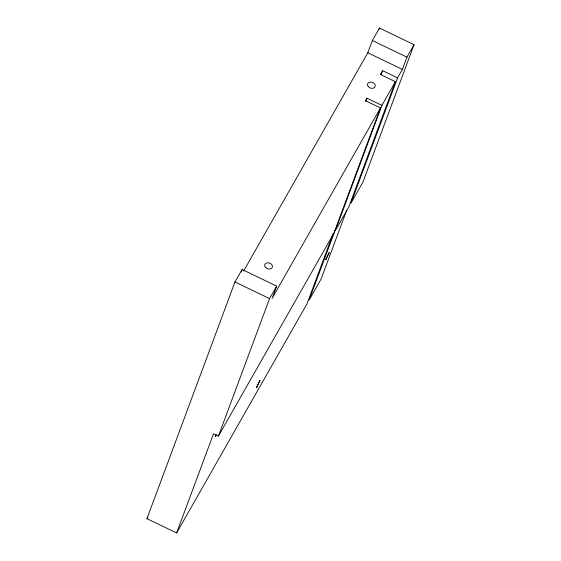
<?xml version="1.0" encoding="UTF-8"?>
<svg xmlns="http://www.w3.org/2000/svg" width="561" height="561" viewBox="0 0 561 561"><rect width="100%" height="100%" fill="white"/><g stroke="black" fill="none" stroke-linecap="round" stroke-linejoin="round"><path stroke-width="0.84" d="M333.255 233.271L307.028 303.789L176.631 532.95L146.954 518.673L234.989 281.966L242.093 269.483L276.664 286.117L272.12 298.347L380.477 107.908L365.499 100.7L366.943 98.161L381.922 105.37L335.345 230.627L348.83 206.932L395.407 81.675L380.428 74.466L382.595 70.658L397.574 77.867L350.997 203.117L362.911 182.171L414.046 44.684L379.467 28.05L372.364 40.532L367.813 52.762L243.6 271.061M241.181 271.931L242.093 269.483M176.631 532.95L213.531 433.73L218.432 436.086L333.9 233.166L380.477 107.908M218.432 436.086L269.56 298.599L276.664 286.117M378.857 29.691L379.467 28.05M365.723 101.436L366.943 98.161M381.066 74.753L382.595 70.658M335.422 229.463L309.195 299.981L321.116 279.034L346.733 210.158M397.574 77.867L402.391 69.403L406.942 57.173L414.046 44.684M215.859 435.091L215.361 436.788L216.581 434.873M381.922 105.37L395.407 81.675M146.954 518.673L147.824 517.151M372.364 40.532L406.942 57.173M367.813 52.762L402.391 69.403M234.989 281.966L269.56 298.599M256.665 387.055L256.643 387.476L260.066 380.253L256.665 387.055M325.878 259.273L325.857 259.694L329.279 252.464L325.878 259.273M368.275 86.625A4.011 3.029 20.4 0 0 374.979 86.934A4.011 3.029 20.4 0 0 370.884 82.046A4.011 3.029 20.4 0 0 368.275 86.625M265.451 267.331A4.011 3.029 20.4 0 0 272.155 267.639A4.011 3.029 20.4 0 0 268.06 262.751A4.011 3.029 20.4 0 0 265.451 267.331"/></g></svg>
